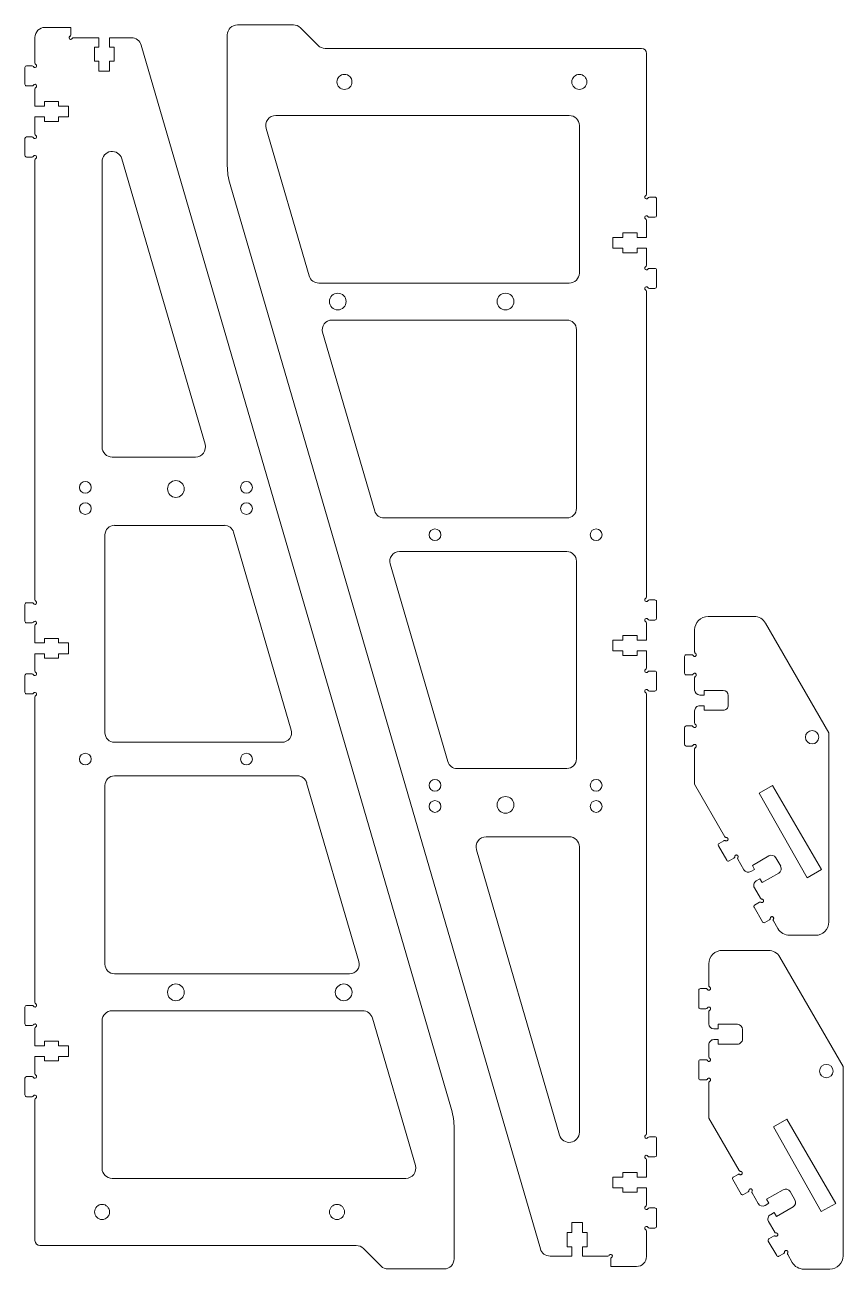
# Model space of a CAD drawing. Header units: millimetres. Extents: x 107 to 727, y 135 to 525.
# Drawn here: x 482.8 to 726.6, y 147.6 to 518.4 of the extents above; entities that cross this region are included whole.
import ezdxf

# ---------------------------------------------------------------- set-up
doc = ezdxf.new("R2010")
doc.units = ezdxf.units.MM

msp = doc.modelspace()

# ---------------------------------------------------------------- linework, layer by layer
at = {"color": 7, "linetype": 'Continuous', "lineweight": 15}
for p, q in [((496.47, 517.63), (488.82, 517.63)), ((496.47, 515.39), (496.47, 517.63)), ((562.82, 518.37), (546.14, 518.37)), ((564.91, 517.52), (565.17, 517.27)), ((570.19, 512.25), (565.17, 517.27)), ((485.82, 514.63), (485.82, 507.04)), ((504.87, 514.53), (497.34, 514.53)), ((504.87, 511.73), (503.52, 511.73)), ((503.52, 507.53), (503.52, 511.73)), ((504.87, 511.73), (504.87, 514.53)), ((508.07, 514.53), (508.07, 511.73)), ((514.57, 514.53), (508.07, 514.53)), ((509.42, 511.73), (508.07, 511.73)), ((509.42, 511.73), (509.42, 507.53)), ((609.92, 195.18), (517.45, 512.37)), ((543.14, 515.37), (543.14, 476.41)), ((666.54, 511.37), (572.31, 511.37)), ((668.04, 467.88), (668.04, 509.87)), ((482.82, 505.67), (482.82, 500.67)), ((483.32, 506.17), (484.96, 506.17)), ((503.52, 507.53), (504.87, 507.53)), ((504.87, 504.53), (504.87, 507.53)), ((508.07, 504.53), (504.87, 504.53)), ((508.07, 507.53), (508.07, 504.53)), ((508.07, 507.53), (509.42, 507.53)), ((484.96, 500.17), (483.32, 500.17)), ((485.82, 499.31), (485.82, 494.17)), ((485.82, 494.17), (488.62, 494.17)), ((488.62, 495.52), (492.82, 495.52)), ((488.62, 495.52), (488.62, 494.17)), ((492.82, 494.17), (492.82, 495.52)), ((492.82, 494.17), (495.82, 494.17)), ((495.82, 494.17), (495.82, 490.97)), ((485.82, 490.97), (485.82, 485.84)), ((488.62, 490.97), (485.82, 490.97)), ((488.62, 490.97), (488.62, 489.62)), ((492.82, 489.62), (488.62, 489.62)), ((492.82, 489.62), (492.82, 490.97)), ((495.82, 490.97), (492.82, 490.97)), ((557.57, 491.37), (645.04, 491.37)), ((567.51, 443.58), (554.69, 487.53)), ((648.04, 488.37), (648.04, 444.42)), ((482.82, 484.47), (482.82, 479.47)), ((483.32, 484.97), (484.96, 484.97)), ((484.96, 478.97), (483.32, 478.97)), ((511.7, 478.49), (536.5, 393.41)), ((485.82, 478.11), (485.82, 347.04)), ((505.82, 392.57), (505.82, 477.65)), ((543.94, 470.81), (636.41, 153.63)), ((668.9, 467.02), (670.54, 467.02)), ((671.04, 461.52), (671.04, 466.52)), ((668.04, 455.02), (668.04, 460.15)), ((670.54, 461.02), (668.9, 461.02)), ((661.04, 456.37), (665.24, 456.37)), ((661.04, 456.37), (661.04, 455.02)), ((665.24, 455.02), (665.24, 456.37)), ((658.04, 455.02), (661.04, 455.02)), ((658.04, 451.82), (658.04, 455.02)), ((665.24, 455.02), (668.04, 455.02)), ((661.04, 451.82), (658.04, 451.82)), ((661.04, 451.82), (661.04, 450.47)), ((665.24, 450.47), (661.04, 450.47)), ((665.24, 450.47), (665.24, 451.82)), ((668.04, 451.82), (665.24, 451.82)), ((668.04, 446.69), (668.04, 451.82)), ((668.9, 445.82), (670.54, 445.82)), ((671.04, 440.32), (671.04, 445.32)), ((645.04, 441.42), (570.39, 441.42)), ((668.04, 347.89), (668.04, 438.95)), ((670.54, 439.82), (668.9, 439.82)), ((574.3, 430.42), (644.31, 430.42)), ((587.08, 373.48), (571.55, 426.75)), ((647.18, 427.55), (647.18, 374.29)), ((533.62, 389.57), (508.82, 389.57)), ((644.31, 371.42), (589.83, 371.42)), ((509.55, 369.23), (542.26, 369.23)), ((545.01, 367.17), (562.19, 308.24)), ((506.68, 307.44), (506.68, 366.37)), ((594.42, 361.42), (644.31, 361.42)), ((608.85, 298.82), (591.67, 357.75)), ((647.18, 358.55), (647.18, 299.63)), ((482.82, 345.67), (482.82, 340.67)), ((483.32, 346.17), (484.96, 346.17)), ((668.9, 347.02), (670.54, 347.02)), ((671.04, 341.52), (671.04, 346.52)), ((700.08, 342.06), (686.39, 342.06)), ((484.96, 340.17), (483.32, 340.17)), ((485.82, 339.31), (485.82, 334.17)), ((668.04, 335.02), (668.04, 340.15)), ((670.54, 341.02), (668.9, 341.02)), ((682.39, 338.06), (682.39, 331.53)), ((722.39, 307.42), (703.54, 340.06)), ((485.82, 334.17), (488.62, 334.17)), ((488.62, 335.52), (492.82, 335.52)), ((488.62, 335.52), (488.62, 334.17)), ((492.82, 334.17), (492.82, 335.52)), ((492.82, 334.17), (495.82, 334.17)), ((495.82, 334.17), (495.82, 330.97)), ((658.04, 335.02), (661.04, 335.02)), ((658.04, 331.82), (658.04, 335.02)), ((661.04, 336.37), (665.24, 336.37)), ((661.04, 336.37), (661.04, 335.02)), ((665.24, 335.02), (665.24, 336.37)), ((665.24, 335.02), (668.04, 335.02)), ((485.82, 330.97), (485.82, 325.84)), ((488.62, 330.97), (485.82, 330.97)), ((488.62, 330.97), (488.62, 329.62)), ((492.82, 329.62), (492.82, 330.97)), ((495.82, 330.97), (492.82, 330.97)), ((661.04, 331.82), (658.04, 331.82)), ((661.04, 331.82), (661.04, 330.47)), ((665.24, 330.47), (661.04, 330.47)), ((665.24, 330.47), (665.24, 331.82)), ((668.04, 331.82), (665.24, 331.82)), ((668.04, 326.69), (668.04, 331.82)), ((679.39, 330.16), (679.39, 325.16)), ((681.52, 330.66), (679.89, 330.66)), ((492.82, 329.62), (488.62, 329.62)), ((482.82, 324.47), (482.82, 319.47)), ((483.32, 324.97), (484.96, 324.97)), ((668.9, 325.82), (670.54, 325.82)), ((671.04, 320.32), (671.04, 325.32)), ((679.89, 324.66), (681.52, 324.66)), ((682.39, 323.79), (682.39, 320.16)), ((484.96, 318.97), (483.32, 318.97)), ((668.04, 187.89), (668.04, 318.95)), ((670.54, 319.82), (668.9, 319.82)), ((685.19, 320.01), (689.39, 320.01)), ((685.19, 318.66), (685.19, 320.01)), ((689.39, 320.01), (690.89, 320.01)), ((485.82, 318.11), (485.82, 227.04)), ((683.89, 318.66), (685.19, 318.66)), ((685.19, 315.46), (683.89, 315.46)), ((685.19, 314.11), (685.19, 315.46)), ((692.39, 318.51), (692.39, 315.61)), ((682.39, 313.96), (682.39, 310.33)), ((690.89, 314.11), (685.19, 314.11)), ((679.39, 308.96), (679.39, 303.96)), ((681.52, 309.46), (679.89, 309.46)), ((559.44, 304.57), (509.55, 304.57)), ((722.39, 251.06), (722.39, 307.42)), ((679.89, 303.46), (681.52, 303.46)), ((682.39, 302.59), (682.39, 292.06)), ((644.31, 296.76), (611.6, 296.76)), ((509.55, 294.57), (564.03, 294.57)), ((506.68, 238.44), (506.68, 291.71)), ((566.78, 292.51), (582.31, 239.24)), ((682.39, 292.06), (691.41, 276.44)), ((701.6, 289.46), (705.58, 291.75)), ((715.87, 264.21), (701.6, 289.46)), ((705.58, 291.75), (720.23, 266.64)), ((620.24, 276.42), (645.04, 276.42)), ((691.09, 275.26), (689.67, 274.44)), ((642.16, 187.51), (617.36, 272.58)), ((648.04, 273.42), (648.04, 188.35)), ((689.49, 273.76), (691.99, 269.43)), ((699.59, 267.87), (704.52, 270.72)), ((692.67, 269.25), (694.09, 270.06)), ((695.27, 269.75), (697.09, 266.6)), ((700.26, 266.7), (699.59, 267.87)), ((706.57, 270.17), (708.02, 267.66)), ((699.14, 266.05), (700.26, 266.7)), ((701.86, 263.93), (700.74, 263.28)), ((702.54, 262.76), (701.86, 263.93)), ((707.47, 265.61), (702.54, 262.76)), ((720.23, 266.64), (715.87, 264.21)), ((700.19, 261.23), (702.01, 258.08)), ((701.69, 256.9), (700.27, 256.08)), ((700.09, 255.4), (702.59, 251.07)), ((703.27, 250.89), (704.69, 251.7)), ((705.87, 251.39), (707.21, 249.06)), ((710.68, 247.06), (718.39, 247.06)), ((704.32, 242.58), (690.63, 242.58)), ((686.63, 238.58), (686.63, 232.05)), ((726.63, 207.94), (707.78, 240.58)), ((579.56, 235.57), (509.55, 235.57)), ((683.63, 230.68), (683.63, 225.68)), ((685.76, 231.18), (684.13, 231.18)), ((482.82, 225.67), (482.82, 220.67)), ((483.32, 226.17), (484.96, 226.17)), ((508.82, 224.57), (583.47, 224.57)), ((684.13, 225.18), (685.76, 225.18)), ((686.63, 224.32), (686.63, 220.68)), ((484.96, 220.17), (483.32, 220.17)), ((485.82, 219.31), (485.82, 214.17)), ((505.82, 177.62), (505.82, 221.57)), ((586.35, 222.41), (599.17, 178.46)), ((688.13, 219.18), (689.43, 219.18)), ((689.43, 220.53), (693.63, 220.53)), ((689.43, 219.18), (689.43, 220.53)), ((693.63, 220.53), (695.13, 220.53)), ((696.63, 219.03), (696.63, 216.13)), ((488.62, 215.52), (492.82, 215.52)), ((488.62, 215.52), (488.62, 214.17)), ((492.82, 214.17), (492.82, 215.52)), ((689.43, 215.98), (688.13, 215.98)), ((689.43, 214.63), (689.43, 215.98)), ((485.82, 214.17), (488.62, 214.17)), ((492.82, 214.17), (495.82, 214.17)), ((495.82, 214.17), (495.82, 210.97)), ((686.63, 214.48), (686.63, 210.85)), ((695.13, 214.63), (689.43, 214.63)), ((485.82, 210.97), (485.82, 205.84)), ((488.62, 210.97), (485.82, 210.97)), ((488.62, 210.97), (488.62, 209.62)), ((492.82, 209.62), (488.62, 209.62)), ((492.82, 209.62), (492.82, 210.97)), ((495.82, 210.97), (492.82, 210.97)), ((683.63, 209.48), (683.63, 204.48)), ((685.76, 209.98), (684.13, 209.98)), ((726.63, 151.58), (726.63, 207.94)), ((482.82, 204.47), (482.82, 199.47)), ((483.32, 204.97), (484.96, 204.97)), ((684.13, 203.98), (685.76, 203.98)), ((686.63, 203.12), (686.63, 192.58)), ((484.96, 198.97), (483.32, 198.97)), ((485.82, 198.11), (485.82, 156.12)), ((610.72, 150.62), (610.72, 189.58)), ((686.63, 192.58), (695.64, 176.96)), ((705.84, 189.98), (709.82, 192.27)), ((720.1, 164.73), (705.84, 189.98)), ((709.82, 192.27), (724.47, 167.17)), ((668.9, 187.02), (670.54, 187.02)), ((671.04, 181.52), (671.04, 186.52)), ((668.04, 175.02), (668.04, 180.15)), ((670.54, 181.02), (668.9, 181.02)), ((596.29, 174.62), (508.82, 174.62)), ((658.04, 175.02), (661.04, 175.02)), ((658.04, 171.82), (658.04, 175.02)), ((661.04, 176.37), (665.24, 176.37)), ((661.04, 176.37), (661.04, 175.02)), ((665.24, 175.02), (665.24, 176.37)), ((665.24, 175.02), (668.04, 175.02)), ((693.73, 174.28), (696.23, 169.95)), ((695.33, 175.78), (693.91, 174.96)), ((661.04, 171.82), (658.04, 171.82)), ((661.04, 171.82), (661.04, 170.47)), ((665.24, 170.47), (665.24, 171.82)), ((668.04, 171.82), (665.24, 171.82)), ((668.04, 166.69), (668.04, 171.82)), ((696.91, 169.77), (698.33, 170.58)), ((703.83, 168.39), (708.76, 171.24)), ((710.81, 170.69), (712.26, 168.18)), ((665.24, 170.47), (661.04, 170.47)), ((699.51, 170.27), (701.33, 167.12)), ((703.38, 166.57), (704.5, 167.22)), ((704.5, 167.22), (703.83, 168.39)), ((724.47, 167.17), (720.1, 164.73)), ((668.9, 165.82), (670.54, 165.82)), ((671.04, 160.32), (671.04, 165.32)), ((706.1, 164.45), (704.98, 163.8)), ((706.78, 163.28), (706.1, 164.45)), ((711.71, 166.13), (706.78, 163.28)), ((645.79, 161.47), (648.99, 161.47)), ((645.79, 158.47), (645.79, 161.47)), ((648.99, 161.47), (648.99, 158.47)), ((670.54, 159.82), (668.9, 159.82)), ((704.43, 161.75), (706.24, 158.6)), ((645.79, 158.47), (644.44, 158.47)), ((644.44, 154.27), (644.44, 158.47)), ((650.34, 158.47), (648.99, 158.47)), ((650.34, 158.47), (650.34, 154.27)), ((668.04, 151.37), (668.04, 158.95)), ((704.33, 155.92), (706.83, 151.59)), ((705.93, 157.42), (704.51, 156.6)), ((487.32, 154.62), (581.55, 154.62)), ((583.67, 153.74), (588.7, 148.72)), ((644.44, 154.27), (645.79, 154.27)), ((645.79, 151.47), (645.79, 154.27)), ((648.99, 154.27), (648.99, 151.47)), ((648.99, 154.27), (650.34, 154.27)), ((707.51, 151.41), (708.93, 152.23)), ((588.95, 148.48), (588.7, 148.72)), ((639.29, 151.47), (645.79, 151.47)), ((648.99, 151.47), (656.52, 151.47)), ((657.39, 150.6), (657.39, 148.37)), ((657.39, 148.37), (665.04, 148.37)), ((710.11, 151.91), (711.45, 149.58)), ((591.04, 147.62), (607.72, 147.62)), ((714.92, 147.58), (722.63, 147.58))]:
    msp.add_line(p, q, dxfattribs=at)
for centre, radius in [((578.04, 501.37), 2.25), ((648.04, 501.37), 2.25), ((576.04, 435.92), 2.5), ((626.04, 435.92), 2.5), ((500.82, 380.54), 1.75), ((527.82, 380.07), 2.5), ((548.85, 380.54), 1.75), ((500.82, 374.23), 1.75), ((548.85, 374.23), 1.75), ((605.01, 366.42), 1.75), ((653.04, 366.42), 1.75), ((717.39, 306.08), 2), ((500.82, 299.57), 1.75), ((548.85, 299.57), 1.75), ((605.01, 291.76), 1.75), ((653.04, 291.76), 1.75), ((605.01, 285.45), 1.75), ((626.04, 285.92), 2.5), ((653.04, 285.45), 1.75), ((527.82, 230.07), 2.5), ((577.82, 230.07), 2.5), ((721.63, 206.6), 2), ((505.82, 164.62), 2.25), ((575.82, 164.62), 2.25)]:
    msp.add_circle(centre, radius, dxfattribs=at)
for centre, radius, start, end in [((488.82, 514.63), 3, 90, 180), ((546.14, 515.37), 3, 90, 180), ((562.82, 515.37), 3, 45.7253, 90), ((496.47, 514.53), 0.5, 120, 329.9998), ((495.97, 515.39), 0.5, 300, 360), ((497.34, 514.03), 0.5, 90, 149.9998), ((514.57, 511.53), 3, 16.2527, 90), ((572.31, 514.37), 3, 225, 270), ((666.54, 509.87), 1.5, 0, 90), ((483.32, 505.67), 0.5, 90, 180), ((484.96, 505.67), 0.5, 30.0002, 90), ((485.82, 506.17), 0.5, 210.0003, 59.9999), ((486.32, 507.04), 0.5, 180, 240), ((483.32, 500.67), 0.5, 179.9999, 270), ((485.82, 500.17), 0.5, 300.0003, 150), ((484.96, 500.67), 0.5, 270, 330), ((486.32, 499.31), 0.5, 120.0003, 180), ((557.57, 488.37), 3, 90, 196.2527), ((645.04, 488.37), 3, 360, 90), ((486.32, 485.84), 0.5, 180, 240), ((483.32, 484.47), 0.5, 90, 180), ((484.96, 484.47), 0.5, 30.0002, 90), ((485.82, 484.97), 0.5, 210.0001, 60), ((483.32, 479.47), 0.5, 179.9999, 270), ((484.96, 479.47), 0.5, 270, 330), ((485.82, 478.97), 0.5, 300.0003, 150), ((486.32, 478.11), 0.5, 120.0002, 180), ((508.82, 477.65), 3, 16.2527, 180), ((563.14, 476.41), 20, 180, 196.2527), ((668.04, 467.02), 0.5, 120.0003, 330), ((667.54, 467.89), 0.5, 300.0002, 359.5703), ((668.9, 466.52), 0.5, 90, 150), ((670.54, 466.52), 0.5, 359.9999, 90), ((668.04, 461.02), 0.5, 30.0001, 240), ((667.54, 460.15), 0.5, 360, 60), ((668.9, 461.52), 0.5, 210.0002, 270), ((670.54, 461.52), 0.5, 270, 0), ((668.04, 445.82), 0.5, 120.0003, 330), ((667.54, 446.69), 0.5, 300.0003, 0), ((668.9, 445.32), 0.5, 90, 150), ((670.54, 445.32), 0.5, 359.9999, 90), ((570.39, 444.42), 3, 196.2527, 270), ((645.04, 444.42), 3, 270, 0), ((668.04, 439.82), 0.5, 30.0001, 240), ((667.54, 438.95), 0.5, 0, 60), ((668.9, 440.32), 0.5, 210.0002, 270), ((670.54, 440.32), 0.5, 270, 0), ((574.3, 427.55), 2.87, 90, 196.2527), ((644.31, 427.55), 2.87, 0, 90), ((533.62, 392.57), 3, 270, 16.2527), ((508.82, 392.57), 3, 180, 270), ((589.83, 374.29), 2.87, 196.2527, 270), ((644.31, 374.29), 2.87, 270, 0), ((509.55, 366.37), 2.87, 90, 180), ((542.26, 366.37), 2.87, 16.2527, 90), ((594.42, 358.55), 2.87, 90, 196.2527), ((644.31, 358.55), 2.87, 360, 90), ((483.32, 345.67), 0.5, 89.9999, 179.9999), ((484.96, 345.67), 0.5, 30.0002, 90), ((485.82, 346.17), 0.5, 210.0001, 60), ((486.32, 347.04), 0.5, 180, 240), ((668.04, 347.02), 0.5, 120.0003, 330), ((667.54, 347.89), 0.5, 300.0002, 360), ((668.9, 346.52), 0.5, 90, 150), ((670.54, 346.52), 0.5, 359.9999, 90), ((668.04, 341.02), 0.5, 30.0001, 240), ((668.9, 341.52), 0.5, 210.0002, 270), ((670.54, 341.52), 0.5, 269.9999, 359.9999), ((686.39, 338.06), 4, 90.0003, 180.0003), ((700.08, 338.06), 4, 30, 90.0003), ((483.32, 340.67), 0.5, 179.9999, 270), ((484.96, 340.67), 0.5, 270, 330), ((485.82, 340.17), 0.5, 300.0003, 149.9999), ((486.32, 339.31), 0.5, 120.0002, 180), ((667.54, 340.15), 0.5, 359.9997, 60), ((667.54, 326.69), 0.5, 300.0002, 360), ((483.32, 324.47), 0.5, 89.9999, 179.9999), ((484.96, 324.47), 0.5, 30.0002, 90), ((485.82, 324.97), 0.5, 210.0001, 60), ((486.32, 325.84), 0.5, 179.9997, 240), ((668.04, 325.82), 0.5, 120.0003, 329.9999), ((668.9, 325.32), 0.5, 90, 150), ((670.54, 325.32), 0.5, 359.9999, 90), ((483.32, 319.47), 0.5, 179.9999, 270), ((484.96, 319.47), 0.5, 270, 330), ((485.82, 318.97), 0.5, 300.0003, 150), ((668.04, 319.82), 0.5, 30.0001, 240), ((667.54, 318.95), 0.5, 0, 60), ((668.9, 320.32), 0.5, 210.0002, 270), ((670.54, 320.32), 0.5, 269.9999, 359.9999), ((683.89, 320.16), 1.5, 180.0003, 270.0003), ((690.89, 318.51), 1.5, 0.0003, 90), ((486.32, 318.11), 0.5, 120.0002, 180), ((683.89, 313.96), 1.5, 90.0003, 180.0003), ((690.89, 315.61), 1.5, 270.0003, 0.0003), ((559.44, 307.44), 2.87, 270, 16.2527), ((509.55, 307.44), 2.87, 180, 270), ((611.6, 299.63), 2.87, 196.2527, 270), ((644.31, 299.63), 2.87, 270, 0), ((509.55, 291.71), 2.87, 90, 180), ((564.03, 291.71), 2.87, 16.2527, 90), ((620.24, 273.42), 3, 90, 196.2527), ((645.04, 273.42), 3, 0, 90), ((705.27, 269.42), 1.5, 30, 120), ((706.72, 266.91), 1.5, 300, 30), ((698.39, 267.35), 1.5, 210, 300), ((701.49, 261.98), 1.5, 120, 210), ((710.68, 251.06), 4, 210, 270.0003), ((718.39, 251.06), 4, 270.0003, 0), ((690.63, 238.58), 4, 90.0003, 180.0003), ((704.32, 238.58), 4, 30, 90.0003), ((509.55, 238.44), 2.87, 180, 270), ((579.56, 238.44), 2.87, 270, 16.2527), ((485.82, 226.17), 0.5, 210.0001, 60), ((486.32, 227.04), 0.5, 180, 240), ((483.32, 225.67), 0.5, 90, 180), ((484.96, 225.67), 0.5, 30.0002, 90), ((508.82, 221.57), 3, 90, 180), ((583.47, 221.57), 3, 16.2527, 90), ((483.32, 220.67), 0.5, 179.9999, 270), ((484.96, 220.67), 0.5, 270, 330), ((485.82, 220.17), 0.5, 300.0003, 150), ((486.32, 219.31), 0.5, 120.0003, 180), ((688.13, 220.68), 1.5, 180.0003, 270.0003), ((695.13, 219.03), 1.5, 0.0003, 90), ((688.13, 214.48), 1.5, 90.0003, 180.0003), ((695.13, 216.13), 1.5, 270.0003, 0.0003), ((483.32, 204.47), 0.5, 90, 180), ((484.96, 204.47), 0.5, 30.0002, 90), ((485.82, 204.97), 0.5, 210.0001, 60), ((486.32, 205.84), 0.5, 180, 240), ((483.32, 199.47), 0.5, 179.9999, 270), ((484.96, 199.47), 0.5, 270, 330), ((485.82, 198.97), 0.5, 300.0003, 150), ((486.32, 198.11), 0.5, 120.0002, 179.5703), ((590.72, 189.58), 20, 0, 16.2527), ((645.04, 188.35), 3, 196.2527, 0), ((668.04, 187.02), 0.5, 120.0003, 330), ((667.54, 187.89), 0.5, 300.0002, 0), ((668.9, 186.52), 0.5, 90, 150), ((670.54, 186.52), 0.5, 359.9999, 90), ((596.29, 177.62), 3, 270, 16.2527), ((668.04, 181.02), 0.5, 30.0001, 240), ((667.54, 180.15), 0.5, 360, 60), ((668.9, 181.52), 0.5, 210.0002, 270), ((670.54, 181.52), 0.5, 270, 360), ((508.82, 177.62), 3, 180, 270), ((709.51, 169.94), 1.5, 30, 120), ((702.63, 167.87), 1.5, 210, 300), ((710.96, 167.43), 1.5, 300, 30), ((668.04, 165.82), 0.5, 120.0003, 330), ((667.54, 166.69), 0.5, 300.0003, 0), ((668.9, 165.32), 0.5, 90, 150), ((670.54, 165.32), 0.5, 359.9999, 90), ((705.73, 162.5), 1.5, 120, 210), ((668.04, 159.82), 0.5, 30.0003, 239.9999), ((668.9, 160.32), 0.5, 210.0002, 270), ((670.54, 160.32), 0.5, 270, 0), ((487.32, 156.12), 1.5, 180, 270), ((667.54, 158.95), 0.5, 0, 60), ((581.55, 151.62), 3, 45, 90), ((639.29, 154.47), 3, 196.2527, 270), ((591.04, 150.62), 3, 225.7253, 270), ((607.72, 150.62), 3, 270, 0), ((656.52, 151.97), 0.5, 270, 329.9998), ((657.39, 151.47), 0.5, 300, 149.9998), ((657.89, 150.6), 0.5, 120, 180), ((665.04, 151.37), 3, 270, 0), ((714.92, 151.58), 4, 210, 270.0003), ((722.63, 151.58), 4, 270.0003, 360)]:
    msp.add_arc(centre, radius, start, end, dxfattribs=at)
for points, knots in [([(679.39, 330.16), (679.39, 330.29), (679.44, 330.42), (679.63, 330.61), (679.76, 330.66), (679.89, 330.66)], [0, 0, 0, 0, 0.5, 0.5, 1, 1, 1, 1]), ([(681.52, 330.66), (681.61, 330.66), (681.7, 330.64), (681.85, 330.55), (681.91, 330.49), (681.96, 330.41)], [0, 0, 0, 0, 0.5, 0.5, 1, 1, 1, 1]), ([(682.89, 330.66), (682.89, 330.64), (682.89, 330.59), (682.87, 330.53), (682.85, 330.47), (682.82, 330.41), (682.77, 330.33), (682.67, 330.24), (682.52, 330.17), (682.36, 330.15), (682.19, 330.19), (682.05, 330.28), (681.99, 330.37), (681.96, 330.41)], [0, 0, 0, 0, 0.050959, 0.100624, 0.149872, 0.199605, 0.250698, 0.375371, 0.500461, 0.625134, 0.750224, 0.875006, 1, 1, 1, 1]), ([(682.64, 331.09), (682.56, 331.14), (682.5, 331.2), (682.41, 331.35), (682.39, 331.44), (682.39, 331.53)], [0, 0, 0, 0, 0.5, 0.5, 1, 1, 1, 1]), ([(682.64, 331.09), (682.66, 331.08), (682.69, 331.06), (682.74, 331.02), (682.79, 330.97), (682.83, 330.89), (682.88, 330.79), (682.89, 330.7), (682.89, 330.66)], [0, 0, 0, 0, 0.125646, 0.249491, 0.373716, 0.50048, 0.749495, 1, 1, 1, 1]), ([(679.89, 324.66), (679.76, 324.66), (679.63, 324.71), (679.44, 324.9), (679.39, 325.03), (679.39, 325.16)], [0, 0, 0, 0, 0.5, 0.5, 1, 1, 1, 1]), ([(681.96, 324.91), (681.91, 324.84), (681.85, 324.77), (681.7, 324.68), (681.61, 324.66), (681.52, 324.66)], [0, 0, 0, 0, 0.5, 0.5, 1, 1, 1, 1]), ([(681.96, 324.91), (681.97, 324.93), (681.99, 324.97), (682.03, 325.02), (682.08, 325.06), (682.14, 325.1), (682.23, 325.14), (682.36, 325.17), (682.52, 325.15), (682.67, 325.09), (682.79, 324.97), (682.87, 324.83), (682.88, 324.72), (682.89, 324.66)], [0, 0, 0, 0, 0.050959, 0.100624, 0.149872, 0.199605, 0.250698, 0.375371, 0.500461, 0.625134, 0.750224, 0.875006, 1, 1, 1, 1]), ([(682.39, 323.79), (682.39, 323.88), (682.41, 323.97), (682.5, 324.12), (682.56, 324.18), (682.64, 324.23)], [0, 0, 0, 0, 0.5, 0.5, 1, 1, 1, 1]), ([(682.89, 324.66), (682.89, 324.64), (682.89, 324.6), (682.87, 324.53), (682.85, 324.47), (682.81, 324.39), (682.75, 324.3), (682.67, 324.25), (682.64, 324.23)], [0, 0, 0, 0, 0.125646, 0.249491, 0.373716, 0.50048, 0.749495, 1, 1, 1, 1]), ([(679.39, 308.96), (679.39, 309.09), (679.44, 309.22), (679.63, 309.41), (679.76, 309.46), (679.89, 309.46)], [0, 0, 0, 0, 0.5, 0.5, 1, 1, 1, 1]), ([(681.52, 309.46), (681.61, 309.46), (681.7, 309.44), (681.85, 309.35), (681.91, 309.29), (681.96, 309.21)], [0, 0, 0, 0, 0.5, 0.5, 1, 1, 1, 1]), ([(682.89, 309.46), (682.89, 309.44), (682.89, 309.39), (682.87, 309.33), (682.85, 309.27), (682.82, 309.21), (682.77, 309.13), (682.67, 309.04), (682.52, 308.97), (682.36, 308.95), (682.19, 308.99), (682.05, 309.08), (681.99, 309.17), (681.96, 309.21)], [0, 0, 0, 0, 0.050959, 0.100624, 0.149872, 0.199605, 0.250698, 0.375371, 0.500461, 0.625134, 0.750224, 0.875006, 1, 1, 1, 1]), ([(682.64, 309.89), (682.56, 309.94), (682.5, 310), (682.41, 310.15), (682.39, 310.24), (682.39, 310.33)], [0, 0, 0, 0, 0.5, 0.5, 1, 1, 1, 1]), ([(682.64, 309.89), (682.66, 309.88), (682.69, 309.86), (682.74, 309.82), (682.79, 309.77), (682.83, 309.69), (682.88, 309.59), (682.89, 309.5), (682.89, 309.46)], [0, 0, 0, 0, 0.125646, 0.249491, 0.373716, 0.50048, 0.749495, 1, 1, 1, 1]), ([(679.89, 303.46), (679.76, 303.46), (679.63, 303.51), (679.44, 303.7), (679.39, 303.83), (679.39, 303.96)], [0, 0, 0, 0, 0.5, 0.5, 1, 1, 1, 1]), ([(681.96, 303.71), (681.91, 303.64), (681.85, 303.57), (681.7, 303.48), (681.61, 303.46), (681.52, 303.46)], [0, 0, 0, 0, 0.5, 0.5, 1, 1, 1, 1]), ([(681.96, 303.71), (681.97, 303.73), (681.99, 303.77), (682.03, 303.82), (682.08, 303.86), (682.14, 303.9), (682.23, 303.94), (682.36, 303.97), (682.52, 303.95), (682.67, 303.89), (682.79, 303.77), (682.87, 303.63), (682.88, 303.52), (682.89, 303.46)], [0, 0, 0, 0, 0.050959, 0.100624, 0.149872, 0.199605, 0.250698, 0.375371, 0.500461, 0.625134, 0.750224, 0.875006, 1, 1, 1, 1]), ([(682.39, 302.59), (682.39, 302.68), (682.41, 302.77), (682.5, 302.92), (682.56, 302.98), (682.64, 303.03)], [0, 0, 0, 0, 0.5, 0.5, 1, 1, 1, 1]), ([(682.89, 303.46), (682.89, 303.44), (682.89, 303.4), (682.87, 303.33), (682.85, 303.27), (682.81, 303.19), (682.75, 303.1), (682.68, 303.05), (682.64, 303.03)], [0, 0, 0, 0, 0.125646, 0.249491, 0.373716, 0.50048, 0.749495, 1, 1, 1, 1]), ([(689.49, 273.76), (689.43, 273.87), (689.41, 274.01), (689.47, 274.27), (689.56, 274.38), (689.67, 274.44)], [0, 0, 0, 0, 0.5, 0.5, 1, 1, 1, 1]), ([(691.09, 275.26), (691.16, 275.3), (691.25, 275.33), (691.43, 275.33), (691.51, 275.3), (691.59, 275.26)], [0, 0, 0, 0, 0.5, 0.5, 1, 1, 1, 1]), ([(691.84, 276.19), (691.75, 276.19), (691.66, 276.22), (691.51, 276.3), (691.45, 276.37), (691.41, 276.44)], [0, 0, 0, 0, 0.5, 0.5, 1, 1, 1, 1]), ([(692.34, 275.69), (692.34, 275.67), (692.34, 275.63), (692.32, 275.56), (692.3, 275.5), (692.26, 275.42), (692.2, 275.34), (692.09, 275.26), (691.97, 275.2), (691.84, 275.19), (691.71, 275.2), (691.63, 275.24), (691.59, 275.26)], [0, 0, 0, 0, 0.063053, 0.125073, 0.187156, 0.250395, 0.375074, 0.50026, 0.62494, 0.750126, 0.874938, 1, 1, 1, 1]), ([(691.84, 276.19), (691.86, 276.19), (691.9, 276.19), (691.97, 276.18), (692.04, 276.15), (692.12, 276.11), (692.19, 276.05), (692.26, 275.97), (692.3, 275.89), (692.33, 275.79), (692.34, 275.73), (692.34, 275.69)], [0, 0, 0, 0, 0.082958, 0.165864, 0.250136, 0.37367, 0.500082, 0.623614, 0.750025, 0.874287, 1, 1, 1, 1]), ([(694.34, 270.5), (694.34, 270.52), (694.34, 270.56), (694.35, 270.63), (694.38, 270.7), (694.42, 270.78), (694.5, 270.88), (694.64, 270.97), (694.84, 271.01), (695.03, 270.97), (695.17, 270.88), (695.26, 270.78), (695.3, 270.69), (695.33, 270.59), (695.34, 270.53), (695.34, 270.5)], [0, 0, 0, 0, 0.041538, 0.082796, 0.12448, 0.188144, 0.252136, 0.374143, 0.500052, 0.62596, 0.747967, 0.811631, 0.875623, 0.937729, 1, 1, 1, 1]), ([(692.67, 269.25), (692.56, 269.18), (692.42, 269.16), (692.17, 269.23), (692.06, 269.32), (691.99, 269.43)], [0, 0, 0, 0, 0.5, 0.5, 1, 1, 1, 1]), ([(694.34, 270.5), (694.34, 270.41), (694.32, 270.32), (694.23, 270.17), (694.16, 270.11), (694.09, 270.06)], [0, 0, 0, 0, 0.5, 0.5, 1, 1, 1, 1]), ([(695.27, 269.75), (695.23, 269.82), (695.2, 269.91), (695.2, 270.08), (695.23, 270.17), (695.27, 270.25)], [0, 0, 0, 0, 0.5, 0.5, 1, 1, 1, 1]), ([(695.34, 270.5), (695.34, 270.47), (695.34, 270.43), (695.32, 270.37), (695.3, 270.3), (695.28, 270.27), (695.27, 270.25)], [0, 0, 0, 0, 0.252195, 0.5, 0.747805, 1, 1, 1, 1]), ([(700.09, 255.4), (700.03, 255.51), (700.01, 255.65), (700.07, 255.91), (700.16, 256.02), (700.27, 256.08)], [0, 0, 0, 0, 0.5, 0.5, 1, 1, 1, 1]), ([(701.69, 256.9), (701.76, 256.94), (701.85, 256.97), (702.03, 256.97), (702.11, 256.94), (702.19, 256.9)], [0, 0, 0, 0, 0.5, 0.5, 1, 1, 1, 1]), ([(702.44, 257.83), (702.35, 257.83), (702.26, 257.86), (702.11, 257.94), (702.05, 258.01), (702.01, 258.08)], [0, 0, 0, 0, 0.5, 0.5, 1, 1, 1, 1]), ([(702.94, 257.33), (702.94, 257.31), (702.94, 257.27), (702.92, 257.2), (702.9, 257.14), (702.86, 257.06), (702.8, 256.98), (702.69, 256.9), (702.57, 256.84), (702.44, 256.83), (702.31, 256.84), (702.23, 256.88), (702.19, 256.9)], [0, 0, 0, 0, 0.063053, 0.125073, 0.187156, 0.250395, 0.375074, 0.50026, 0.62494, 0.750126, 0.874938, 1, 1, 1, 1]), ([(702.44, 257.83), (702.46, 257.83), (702.5, 257.83), (702.57, 257.82), (702.64, 257.79), (702.72, 257.75), (702.79, 257.69), (702.86, 257.61), (702.9, 257.53), (702.93, 257.43), (702.94, 257.37), (702.94, 257.33)], [0, 0, 0, 0, 0.082958, 0.165864, 0.250136, 0.37367, 0.500082, 0.623614, 0.750025, 0.874287, 1, 1, 1, 1]), ([(704.94, 252.14), (704.94, 252.05), (704.92, 251.96), (704.83, 251.81), (704.76, 251.75), (704.69, 251.7)], [0, 0, 0, 0, 0.5, 0.5, 1, 1, 1, 1]), ([(704.94, 252.14), (704.94, 252.16), (704.94, 252.2), (704.95, 252.26), (704.98, 252.33), (705.02, 252.41), (705.1, 252.52), (705.25, 252.61), (705.44, 252.65), (705.63, 252.61), (705.77, 252.52), (705.86, 252.41), (705.91, 252.32), (705.93, 252.23), (705.94, 252.17), (705.94, 252.14)], [0, 0, 0, 0, 0.040161, 0.080076, 0.120385, 0.185366, 0.250689, 0.380301, 0.500046, 0.619792, 0.749403, 0.814385, 0.879708, 0.939771, 1, 1, 1, 1]), ([(705.94, 252.14), (705.94, 252.12), (705.94, 252.07), (705.92, 252.01), (705.9, 251.95), (705.88, 251.91), (705.87, 251.89)], [0, 0, 0, 0, 0.252195, 0.5, 0.747805, 1, 1, 1, 1]), ([(703.27, 250.89), (703.16, 250.82), (703.02, 250.8), (702.77, 250.87), (702.66, 250.96), (702.59, 251.07)], [0, 0, 0, 0, 0.5, 0.5, 1, 1, 1, 1]), ([(705.87, 251.39), (705.83, 251.46), (705.8, 251.55), (705.8, 251.72), (705.83, 251.81), (705.87, 251.89)], [0, 0, 0, 0, 0.5, 0.5, 1, 1, 1, 1]), ([(683.63, 230.68), (683.63, 230.81), (683.68, 230.94), (683.87, 231.13), (684, 231.18), (684.13, 231.18)], [0, 0, 0, 0, 0.5, 0.5, 1, 1, 1, 1]), ([(685.76, 231.18), (685.85, 231.18), (685.93, 231.16), (686.09, 231.07), (686.15, 231.01), (686.19, 230.93)], [0, 0, 0, 0, 0.5, 0.5, 1, 1, 1, 1]), ([(687.13, 231.18), (687.13, 231.16), (687.12, 231.12), (687.11, 231.05), (687.09, 230.99), (687.06, 230.93), (687.01, 230.85), (686.91, 230.76), (686.76, 230.69), (686.59, 230.67), (686.43, 230.71), (686.29, 230.8), (686.22, 230.89), (686.19, 230.93)], [0, 0, 0, 0, 0.050959, 0.100624, 0.149872, 0.199605, 0.250698, 0.375371, 0.500461, 0.625134, 0.750224, 0.875006, 1, 1, 1, 1]), ([(686.88, 231.62), (686.8, 231.66), (686.74, 231.72), (686.65, 231.87), (686.63, 231.96), (686.63, 232.05)], [0, 0, 0, 0, 0.5, 0.5, 1, 1, 1, 1]), ([(686.88, 231.62), (686.89, 231.6), (686.93, 231.58), (686.98, 231.54), (687.02, 231.49), (687.07, 231.42), (687.12, 231.31), (687.12, 231.23), (687.13, 231.18)], [0, 0, 0, 0, 0.125646, 0.249491, 0.373716, 0.50048, 0.749495, 1, 1, 1, 1]), ([(684.13, 225.18), (684, 225.18), (683.87, 225.24), (683.68, 225.42), (683.63, 225.55), (683.63, 225.68)], [0, 0, 0, 0, 0.5, 0.5, 1, 1, 1, 1]), ([(686.19, 225.43), (686.15, 225.36), (686.09, 225.29), (685.93, 225.21), (685.85, 225.18), (685.76, 225.18)], [0, 0, 0, 0, 0.5, 0.5, 1, 1, 1, 1]), ([(686.19, 225.43), (686.21, 225.45), (686.23, 225.49), (686.27, 225.54), (686.32, 225.58), (686.38, 225.62), (686.46, 225.66), (686.59, 225.69), (686.76, 225.67), (686.91, 225.61), (687.03, 225.49), (687.11, 225.35), (687.12, 225.24), (687.13, 225.18)], [0, 0, 0, 0, 0.050959, 0.100624, 0.149872, 0.199605, 0.250698, 0.375371, 0.500461, 0.625134, 0.750224, 0.875006, 1, 1, 1, 1]), ([(686.63, 224.32), (686.63, 224.4), (686.65, 224.49), (686.74, 224.64), (686.8, 224.71), (686.88, 224.75)], [0, 0, 0, 0, 0.5, 0.5, 1, 1, 1, 1]), ([(687.13, 225.18), (687.13, 225.16), (687.12, 225.12), (687.11, 225.05), (687.09, 224.99), (687.05, 224.91), (686.99, 224.82), (686.91, 224.77), (686.88, 224.75)], [0, 0, 0, 0, 0.125646, 0.249491, 0.373716, 0.50048, 0.749495, 1, 1, 1, 1]), ([(683.63, 209.48), (683.63, 209.61), (683.68, 209.74), (683.87, 209.93), (684, 209.98), (684.13, 209.98)], [0, 0, 0, 0, 0.5, 0.5, 1, 1, 1, 1]), ([(685.76, 209.98), (685.85, 209.98), (685.93, 209.96), (686.09, 209.87), (686.15, 209.81), (686.19, 209.73)], [0, 0, 0, 0, 0.5, 0.5, 1, 1, 1, 1]), ([(687.13, 209.98), (687.13, 209.96), (687.12, 209.92), (687.11, 209.85), (687.09, 209.79), (687.06, 209.73), (687.01, 209.65), (686.91, 209.56), (686.76, 209.49), (686.59, 209.47), (686.43, 209.51), (686.29, 209.6), (686.23, 209.69), (686.19, 209.73)], [0, 0, 0, 0, 0.050959, 0.100624, 0.149872, 0.199605, 0.250698, 0.375371, 0.500461, 0.625134, 0.750224, 0.875006, 1, 1, 1, 1]), ([(686.88, 210.42), (686.8, 210.46), (686.74, 210.52), (686.65, 210.67), (686.63, 210.76), (686.63, 210.85)], [0, 0, 0, 0, 0.5, 0.5, 1, 1, 1, 1]), ([(686.88, 210.42), (686.9, 210.4), (686.93, 210.38), (686.98, 210.34), (687.02, 210.29), (687.07, 210.22), (687.12, 210.11), (687.12, 210.03), (687.13, 209.98)], [0, 0, 0, 0, 0.125646, 0.249491, 0.373716, 0.50048, 0.749495, 1, 1, 1, 1]), ([(684.13, 203.98), (684, 203.98), (683.87, 204.04), (683.68, 204.22), (683.63, 204.35), (683.63, 204.48)], [0, 0, 0, 0, 0.5, 0.5, 1, 1, 1, 1]), ([(686.19, 204.23), (686.15, 204.16), (686.09, 204.09), (685.93, 204.01), (685.85, 203.98), (685.76, 203.98)], [0, 0, 0, 0, 0.5, 0.5, 1, 1, 1, 1]), ([(686.19, 204.23), (686.21, 204.25), (686.23, 204.29), (686.27, 204.34), (686.32, 204.38), (686.38, 204.42), (686.46, 204.46), (686.59, 204.49), (686.76, 204.47), (686.91, 204.41), (687.03, 204.29), (687.11, 204.15), (687.12, 204.04), (687.13, 203.98)], [0, 0, 0, 0, 0.050959, 0.100624, 0.149872, 0.199605, 0.250698, 0.375371, 0.500461, 0.625134, 0.750224, 0.875006, 1, 1, 1, 1]), ([(687.13, 203.98), (687.13, 203.96), (687.12, 203.92), (687.11, 203.85), (687.09, 203.79), (687.05, 203.71), (686.99, 203.62), (686.91, 203.57), (686.88, 203.55)], [0, 0, 0, 0, 0.125646, 0.249491, 0.373716, 0.50048, 0.749495, 1, 1, 1, 1]), ([(686.63, 203.12), (686.63, 203.2), (686.65, 203.29), (686.74, 203.44), (686.8, 203.51), (686.88, 203.55)], [0, 0, 0, 0, 0.5, 0.5, 1, 1, 1, 1]), ([(693.73, 174.28), (693.66, 174.39), (693.64, 174.53), (693.71, 174.79), (693.8, 174.9), (693.91, 174.96)], [0, 0, 0, 0, 0.5, 0.5, 1, 1, 1, 1]), ([(695.33, 175.78), (695.4, 175.82), (695.49, 175.85), (695.66, 175.85), (695.75, 175.82), (695.83, 175.78)], [0, 0, 0, 0, 0.5, 0.5, 1, 1, 1, 1]), ([(696.08, 176.71), (695.99, 176.71), (695.9, 176.74), (695.75, 176.82), (695.69, 176.89), (695.64, 176.96)], [0, 0, 0, 0, 0.5, 0.5, 1, 1, 1, 1]), ([(696.58, 176.21), (696.58, 176.19), (696.57, 176.15), (696.56, 176.08), (696.54, 176.02), (696.5, 175.94), (696.43, 175.86), (696.33, 175.78), (696.21, 175.73), (696.08, 175.71), (695.94, 175.72), (695.87, 175.76), (695.83, 175.78)], [0, 0, 0, 0, 0.063053, 0.125073, 0.187156, 0.250395, 0.375074, 0.50026, 0.62494, 0.750126, 0.874938, 1, 1, 1, 1]), ([(696.08, 176.71), (696.1, 176.71), (696.14, 176.71), (696.21, 176.7), (696.28, 176.67), (696.36, 176.63), (696.43, 176.57), (696.5, 176.49), (696.54, 176.41), (696.57, 176.31), (696.57, 176.25), (696.58, 176.21)], [0, 0, 0, 0, 0.082958, 0.165864, 0.250136, 0.37367, 0.500082, 0.623614, 0.750025, 0.874287, 1, 1, 1, 1]), ([(698.58, 171.02), (698.58, 170.93), (698.55, 170.84), (698.47, 170.69), (698.4, 170.63), (698.33, 170.58)], [0, 0, 0, 0, 0.5, 0.5, 1, 1, 1, 1]), ([(698.58, 171.02), (698.58, 171.04), (698.58, 171.08), (698.59, 171.15), (698.62, 171.22), (698.66, 171.3), (698.74, 171.4), (698.88, 171.49), (699.08, 171.53), (699.27, 171.49), (699.41, 171.4), (699.5, 171.3), (699.54, 171.21), (699.57, 171.12), (699.57, 171.05), (699.58, 171.02)], [0, 0, 0, 0, 0.041538, 0.082796, 0.12448, 0.188144, 0.252136, 0.374143, 0.500052, 0.62596, 0.747967, 0.811631, 0.875623, 0.937729, 1, 1, 1, 1]), ([(699.51, 170.27), (699.47, 170.34), (699.44, 170.43), (699.44, 170.61), (699.47, 170.69), (699.51, 170.77)], [0, 0, 0, 0, 0.5, 0.5, 1, 1, 1, 1]), ([(699.58, 171.02), (699.58, 171), (699.57, 170.95), (699.56, 170.89), (699.54, 170.83), (699.52, 170.79), (699.51, 170.77)], [0, 0, 0, 0, 0.2521945, 0.5, 0.7478055, 1, 1, 1, 1]), ([(696.91, 169.77), (696.8, 169.7), (696.66, 169.68), (696.41, 169.75), (696.29, 169.84), (696.23, 169.95)], [0, 0, 0, 0, 0.5, 0.5, 1, 1, 1, 1]), ([(704.33, 155.92), (704.26, 156.03), (704.24, 156.17), (704.31, 156.43), (704.4, 156.54), (704.51, 156.6)], [0, 0, 0, 0, 0.5, 0.5, 1, 1, 1, 1]), ([(705.93, 157.42), (706, 157.47), (706.09, 157.49), (706.26, 157.49), (706.35, 157.47), (706.43, 157.42)], [0, 0, 0, 0, 0.5, 0.5, 1, 1, 1, 1]), ([(706.68, 158.35), (706.59, 158.35), (706.5, 158.38), (706.35, 158.47), (706.29, 158.53), (706.24, 158.6)], [0, 0, 0, 0, 0.5, 0.5, 1, 1, 1, 1]), ([(707.18, 157.85), (707.18, 157.83), (707.17, 157.79), (707.16, 157.72), (707.14, 157.66), (707.1, 157.58), (707.03, 157.5), (706.93, 157.42), (706.81, 157.37), (706.68, 157.35), (706.54, 157.36), (706.47, 157.4), (706.43, 157.42)], [0, 0, 0, 0, 0.063053, 0.125073, 0.187156, 0.250395, 0.375074, 0.50026, 0.62494, 0.750126, 0.874938, 1, 1, 1, 1]), ([(706.68, 158.35), (706.7, 158.35), (706.74, 158.35), (706.81, 158.34), (706.88, 158.31), (706.96, 158.27), (707.03, 158.21), (707.1, 158.13), (707.14, 158.05), (707.17, 157.95), (707.17, 157.89), (707.18, 157.85)], [0, 0, 0, 0, 0.0829582, 0.1658644, 0.2501359, 0.3736702, 0.5000817, 0.6236137, 0.7500253, 0.8742874, 1, 1, 1, 1]), ([(709.18, 152.66), (709.18, 152.57), (709.15, 152.48), (709.07, 152.33), (709, 152.27), (708.93, 152.23)], [0, 0, 0, 0, 0.5, 0.5, 1, 1, 1, 1]), ([(709.18, 152.66), (709.18, 152.68), (709.18, 152.72), (709.19, 152.78), (709.21, 152.86), (709.26, 152.93), (709.34, 153.04), (709.48, 153.13), (709.68, 153.17), (709.87, 153.13), (710.01, 153.04), (710.1, 152.93), (710.14, 152.85), (710.17, 152.75), (710.17, 152.69), (710.18, 152.66)], [0, 0, 0, 0, 0.0401606, 0.0800757, 0.1203847, 0.1853658, 0.2506892, 0.3803008, 0.5000463, 0.6197918, 0.7494033, 0.8143845, 0.8797081, 0.9397707, 1, 1, 1, 1]), ([(710.11, 151.91), (710.07, 151.98), (710.04, 152.07), (710.04, 152.25), (710.07, 152.33), (710.11, 152.41)], [0, 0, 0, 0, 0.5, 0.5, 1, 1, 1, 1]), ([(710.18, 152.66), (710.18, 152.64), (710.17, 152.59), (710.16, 152.53), (710.14, 152.47), (710.12, 152.43), (710.11, 152.41)], [0, 0, 0, 0, 0.252195, 0.5, 0.747805, 1, 1, 1, 1]), ([(707.51, 151.41), (707.4, 151.34), (707.26, 151.32), (707.01, 151.39), (706.89, 151.48), (706.83, 151.59)], [0, 0, 0, 0, 0.5, 0.5, 1, 1, 1, 1])]:
    msp.add_open_spline(points, degree=3, knots=knots, dxfattribs=at)

doc.saveas('drawing.dxf')
